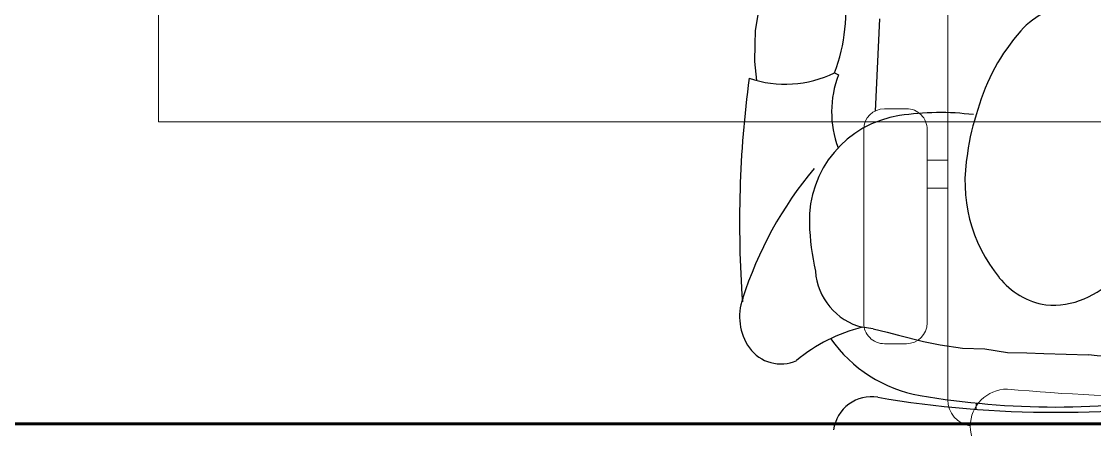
# Model space of a CAD drawing. Header units: millimetres. Extents: x 26027 to 581921, y 7230 to 233891.
# Drawn here: x 469606 to 470620, y 156740 to 157125 of the extents above; entities that cross this region are included whole.
import ezdxf

# ---------------------------------------------------------------- set-up
doc = ezdxf.new("R2010")
doc.units = ezdxf.units.MM
doc.header["$LTSCALE"] = 5
doc.linetypes.add('CENTER', pattern=[50.8, 31.75, -6.35, 6.35, -6.35])
doc.layers.get('0').update_dxf_attribs({"color": 252})
doc.layers.add('axes', color=252, linetype='Continuous')
for name, color, linetype, lineweight in [('E-ELEC-EQPM-2', 85, 'Continuous', 30), ('GE-EQUIPMENT_INSERTION', 140, 'Continuous', 30), ('GE-FURNITURE', 8, 'Continuous', 30), ('Medical Equipment and Furniture', 252, 'Continuous', 0)]:
    doc.layers.add(name, color=color, linetype=linetype, lineweight=lineweight)
doc.layers.add('E-POWR', color=7, linetype='Continuous', lineweight=30, true_color=0x4e7e3e)
doc.layers.add('EXF', color=7, linetype='Continuous', lineweight=30, true_color=0x4e7e3e)

# ---------------------------------------------------------------- blocks, each defined once
blk = doc.blocks.new('GF21018-P')
at = {"color": 0}
for p, q in [((-0.2207, 0.4756), (-0.2207, 0.0675)), ((-0.2806, 0.3422), (-0.2598, 0.3422)), ((-0.3002, 0.3226), (-0.3002, 0.14)), ((-0.2402, 0.3226), (-0.2402, 0.14)), ((-0.2402, 0.2937), (-0.2207, 0.2937)), ((-0.2402, 0.2671), (-0.2207, 0.2671)), ((-0.2806, 0.1204), (-0.2598, 0.1204))]:
    blk.add_line(p, q, dxfattribs=at)
for centre, radius, start, end in [((-0.2806, 0.3226), 0.0196, 90, 180), ((-0.2598, 0.3226), 0.0196, 360, 90), ((-0.2806, 0.14), 0.0196, 180, 270), ((-0.2598, 0.14), 0.0196, 270, 360), ((-0.1643, 0.0425), 0.0351, 90, 270), ((0, 1.8467), 1.7767, 264.6946, 275.3053), ((-0.1957, 0.0675), 0.025, 180, 261.4721)]:
    blk.add_arc(centre, radius, start, end, dxfattribs=at)
blk = doc.blocks.new('GE-EUR00134')
at = {"layer": 'GE-FURNITURE'}
for p, q in [((458.1, 575), (476.2, 577)), ((476.2, 577), (492.1, 576.6)), ((492.1, 576.6), (505.4, 576.2)), ((505.4, 576.2), (523.9, 573)), ((465.4, 501.6), (463.4, 497.8)), ((223.8, 464.9), (225.3, 475.6)), ((223.8, 464.9), (220.7, 451.7)), ((429.2, 462.8), (516.4, 458.8)), ((220.7, 451.7), (217.8, 441.2)), ((217.8, 441.2), (211.8, 417.5)), ((211.8, 417.5), (208.7, 401.7)), ((208.7, 401.7), (205.5, 380.5)), ((205.5, 380.5), (204.8, 359.4)), ((153.7, 367.6), (147.9, 368)), ((204.8, 359.4), (201.6, 338.2)), ((201.6, 338.2), (201.1, 319.7)), ((201.1, 319.7), (200.6, 303.8)), ((200.6, 303.8), (200, 282.6)), ((200, 282.6), (199.4, 261.4))]:
    blk.add_line(p, q, dxfattribs=at)
for centre, radius, start, end in [((235.3, 540.1), 51.2, 70.4674, 125.0236), ((324.2, -429.5), 1020.8, 82.3397, 94.2078), ((144, 246.4), 358.7, 49.8751, 72.4681), ((227.3, 552.4), 36.6, 125.8986, 204.3591), ((561.4, 548.1), 106.7, 161.3438, 205.939), ((71, 436.1), 159.3, 14.2898, 39.4582), ((282.6, 460.6), 59.2, 94.1792, 165.6459), ((330.3, 287.5), 237.9, 91.7197, 102.6272), ((326.1, 425.3), 100, 8.5018, 91.7197), ((123.7, 466.7), 36, 350.3204, 82.4542), ((289.4, 398.6), 130.3, 125.0636, 170.2211), ((428.6, 406.5), 97.8, 69.145, 110.3234), ((524, 656.5), 165.7, 249.2583, 278.7532), ((1145, 292.5), 1000, 170.3204, 189.6796), ((169.7, 401.9), 258.2, 352.9307, 8.5018), ((905, 292.5), 755, 170.2211, 189.7789), ((362.9, 235.2), 143.1, 79.3934, 129.3484), ((362.3, 168.6), 209, 70.8759, 82.6138), ((378.6, 182.5), 190.9, 48.5505, 74.1236), ((318.6, 289.2), 73.4, 129.3484, 170.0127), ((459.2, 273), 69.7, 309.2544, 48.9929), ((325.2, 295.7), 79.1, 175.5278, 229.2663), ((897.5, 202.1), 700.6, 175.1447, 185.8625)]:
    blk.add_arc(centre, radius, start, end, dxfattribs=at)
blk = doc.blocks.new('GE-EUR01612')
at = {"layer": 'GE-EQUIPMENT_INSERTION', "rotation": 90}
blk.add_blockref('GE-EUR00134', (329.8, -1119.1), dxfattribs=at)

msp = doc.modelspace()

# ---------------------------------------------------------------- linework, layer by layer
at = {"layer": 'axes', "linetype": 'CENTER', "lineweight": 0}
msp.add_line((543910.8, 156745.3, 2.4), (448848.3, 156745.3, 2.4), dxfattribs=at)
at = {"layer": 'Medical Equipment and Furniture'}
msp.add_line((469735.8, 157730.3, 2.4), (469735.8, 157030.3, 2.4), dxfattribs=at)
at = {"layer": 'Medical Equipment and Furniture', "elevation": 2.4}
msp.add_lwpolyline([(471435.8, 157730.3), (471435.8, 157030.3), (469735.8, 157030.3)], dxfattribs=at)

# ---------------------------------------------------------------- block references
at = {"layer": 'Medical Equipment and Furniture', "extrusion": (-8.74706e-06, -2.27027e-05, 1), "xscale": 1000.000000000002, "yscale": 1000.000000000002, "zscale": 1000.000000000002, "rotation": 359.9971679684405}
msp.add_blockref('GF21018-P', (470702.4, 156700.5, -5.3), dxfattribs=at)

# ---------------------------------------------------------------- next in the draw order: block references
at = {"layer": 'GE-EQUIPMENT_INSERTION'}
msp.add_blockref('GE-EUR01612', (470546.4, 157730.3, 2.4), dxfattribs=at)

# ---------------------------------------------------------------- next in the draw order: hatches: boundary and pattern name
at = {"layer": 'E-ELEC-EQPM-2'}
h = msp.add_hatch(dxfattribs=at)
h.set_pattern_fill('CROSS', color=85, scale=10)
h.set_pattern_definition([(0, (368880, 104830), (63.5, 63.5), [31.75, -95.25]), (90, (368895.875, 104814.125), (-63.5, 63.5), [31.75, -95.25])])
edge = h.paths.add_edge_path()
edge.add_line((457685.6, 145694.3), (457685.6, 152806.1))
edge.add_line((457685.6, 152806.1), (462487.4, 152806.1))
edge.add_line((462487.4, 152806.1), (462487.4, 145900.9))
edge.add_line((462487.4, 145900.9), (462587.4, 145901.1))
edge.add_line((462587.4, 145901.1), (462587.4, 152806.1))
edge.add_line((462587.4, 152806.1), (464555.9, 152806.1))
edge.add_line((464555.9, 152806.1), (469284.4, 152806.1))
edge.add_line((469284.4, 152806.1), (471903.7, 152806.1))
edge.add_line((471903.7, 152806.1), (471903.7, 142653.2))
edge.add_line((471903.7, 142653.2), (478231.4, 142645.9))
edge.add_line((478231.4, 142645.9), (478231.4, 142845.2))
edge.add_line((478231.4, 142845.2), (472503.7, 142845.2))
edge.add_line((472503.7, 142845.2), (472503.7, 157840))
edge.add_line((472503.7, 157840), (472504, 159009.2))
edge.add_line((472504, 159009.2), (479768.6, 159009.2))
edge.add_line((479768.6, 159009.2), (479768.6, 159109.2))
edge.add_line((479768.6, 159109.2), (472503.7, 159109.2))
edge.add_line((472503.7, 159109.2), (472503.7, 169315.6))
edge.add_line((472503.7, 169315.6), (478921.1, 169315.6))
edge.add_line((478921.1, 169315.6), (484286.4, 169315.6))
edge.add_line((484286.4, 169315.6), (484286.4, 166351.2))
edge.add_line((484286.4, 166351.2), (484486.4, 166351.2))
edge.add_line((484486.4, 166351.2), (484486.4, 169515.6))
edge.add_line((484486.4, 169515.6), (479083.8, 169515.6))
edge.add_line((479083.8, 169515.6), (479083.8, 190946.9))
edge.add_line((479083.8, 190946.9), (479083.8, 191341.6))
edge.add_line((479083.8, 191341.6), (478883.8, 191341.6))
edge.add_line((478883.8, 191341.6), (478883.8, 195124.3))
edge.add_line((478883.8, 195124.3), (477262.4, 195124.3))
edge.add_line((477262.4, 195124.3), (477262.4, 205421.2))
edge.add_line((477262.4, 205421.2), (474368, 205421.2))
edge.add_line((474368, 205421.2), (469356.9, 205421.2))
edge.add_line((469356.9, 205421.2), (469256.9, 205421.2))
edge.add_line((469256.9, 205421.2), (469256.9, 204391.3))
edge.add_line((469256.9, 204391.3), (469856.9, 204391.3))
edge.add_line((469856.9, 204391.3), (469856.9, 204821.2))
edge.add_line((469856.9, 204821.2), (471179.3, 204821.2))
edge.add_line((471179.3, 204821.2), (471179.3, 204391.3))
edge.add_line((471179.3, 204391.3), (471779.3, 204391.3))
edge.add_line((471779.3, 204391.3), (471779.3, 204821.2))
edge.add_line((471779.3, 204821.2), (476662.4, 204821.2))
edge.add_line((476662.4, 204821.2), (476662.4, 194457.6))
edge.add_line((476662.4, 194457.6), (478283.8, 194457.6))
edge.add_line((478283.8, 194457.6), (478283.8, 169915.6))
edge.add_line((478283.8, 169915.6), (471903.7, 169915.6))
edge.add_line((471903.7, 169915.6), (471903.7, 159212))
edge.add_line((471903.7, 159212), (470513.7, 159212))
edge.add_line((470513.7, 159212), (470513.7, 159112))
edge.add_line((470513.7, 159112), (471903.7, 159112))
edge.add_line((471903.7, 159112), (471903.7, 153006.1))
edge.add_line((471903.7, 153006.1), (462587.4, 153006.1))
edge.add_line((462587.4, 153006.1), (462487.4, 152906.1))
edge.add_line((462487.4, 152906.1), (457585.6, 152906.1))
edge.add_line((457585.6, 152906.1), (457585.6, 145694.3))
at = {"layer": 'EXF'}
h = msp.add_hatch(dxfattribs=at)
h.set_pattern_fill('CROSS', color=256, scale=10)
edge = h.paths.add_edge_path()
edge.add_line((464555.9, 152806.1), (469284.4, 152806.1))
edge.add_line((469284.4, 152806.1), (471903.7, 152806.1))
edge.add_line((471903.7, 152806.1), (471903.7, 142653.2))
edge.add_line((471903.7, 142653.2), (478231.4, 142645.9))
edge.add_line((478231.4, 142645.9), (478231.4, 142845.2))
edge.add_line((478231.4, 142845.2), (472503.7, 142845.2))
edge.add_line((472503.7, 142845.2), (472503.7, 157840))
edge.add_line((472503.7, 157840), (472504, 159009.2))
edge.add_line((472504, 159009.2), (479768.6, 159009.2))
edge.add_line((479768.6, 159009.2), (479768.6, 159109.2))
edge.add_line((479768.6, 159109.2), (472503.7, 159109.2))
edge.add_line((472503.7, 159109.2), (472503.7, 169315.6))
edge.add_line((472503.7, 169315.6), (478921.1, 169315.6))
edge.add_line((478921.1, 169315.6), (484286.4, 169315.6))
edge.add_line((484286.4, 169315.6), (484286.4, 166351.2))
edge.add_line((484286.4, 166351.2), (484486.4, 166351.2))
edge.add_line((484486.4, 166351.2), (484486.4, 169515.6))
edge.add_line((484486.4, 169515.6), (479083.8, 169515.6))
edge.add_line((479083.8, 169515.6), (479083.8, 190946.9))
edge.add_line((479083.8, 190946.9), (479083.8, 191341.6))
edge.add_line((479083.8, 191341.6), (478883.8, 191341.6))
edge.add_line((478883.8, 191341.6), (478883.8, 195124.3))
edge.add_line((478883.8, 195124.3), (477262.4, 195124.3))
edge.add_line((477262.4, 195124.3), (477262.4, 205421.2))
edge.add_line((477262.4, 205421.2), (474368, 205421.2))
edge.add_line((474368, 205421.2), (469356.9, 205421.2))
edge.add_line((469356.9, 205421.2), (469256.9, 205421.2))
edge.add_line((469256.9, 205421.2), (469256.9, 204391.3))
edge.add_line((469256.9, 204391.3), (469856.9, 204391.3))
edge.add_line((469856.9, 204391.3), (469856.9, 204821.2))
edge.add_line((469856.9, 204821.2), (471179.3, 204821.2))
edge.add_line((471179.3, 204821.2), (471179.3, 204391.3))
edge.add_line((471179.3, 204391.3), (471779.3, 204391.3))
edge.add_line((471779.3, 204391.3), (471779.3, 204821.2))
edge.add_line((471779.3, 204821.2), (476662.4, 204821.2))
edge.add_line((476662.4, 204821.2), (476662.4, 194457.6))
edge.add_line((476662.4, 194457.6), (478283.8, 194457.6))
edge.add_line((478283.8, 194457.6), (478283.8, 169915.6))
edge.add_line((478283.8, 169915.6), (471903.7, 169915.6))
edge.add_line((471903.7, 169915.6), (471903.7, 159212))
edge.add_line((471903.7, 159212), (470513.7, 159212))
edge.add_line((470513.7, 159212), (470513.7, 159112))
edge.add_line((470513.7, 159112), (471903.7, 159112))
edge.add_line((471903.7, 159112), (471903.7, 153006.1))
edge.add_line((471903.7, 153006.1), (462587.4, 153006.1))

# ---------------------------------------------------------------- next in the draw order: linework, layer by layer
at = {"layer": 'E-POWR', "const_width": 3}
msp.add_lwpolyline([(465995.4, 157488.5), (465999.4, 158723.3), (468841.6, 158723.3), (468841.6, 156745.3), (471248.9, 156745.3), (471248.9, 157243.4)], dxfattribs=at)

doc.saveas('drawing.dxf')
